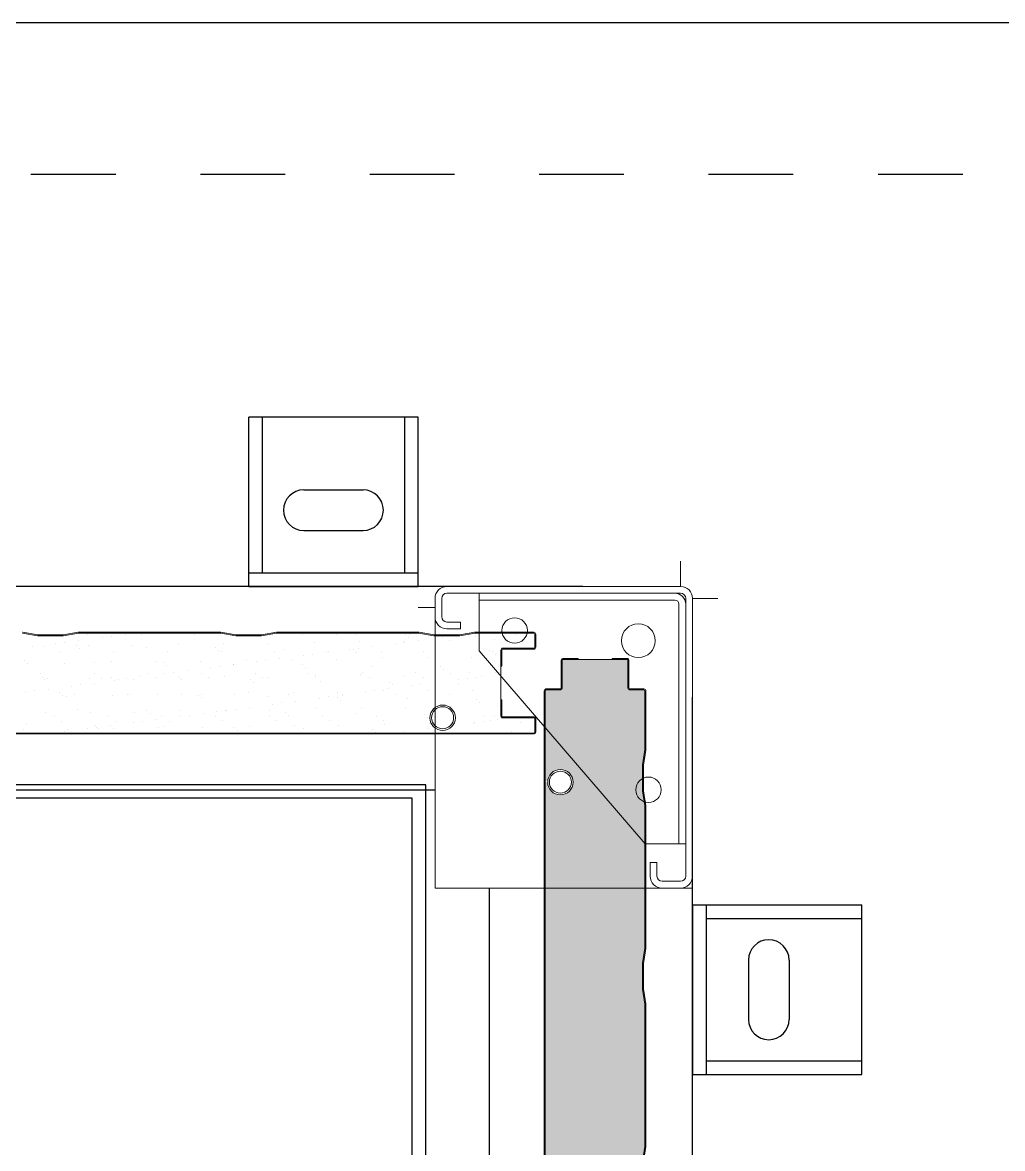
# Model space of a CAD drawing. Header units: millimetres. Extents: x 9130 to 9550, y -18883 to -17651.
# Drawn here: x 9359.03 to 9364.81, y -18030.4 to -18023.75 of the extents above; entities that cross this region are included whole.
import ezdxf

# ---------------------------------------------------------------- set-up
doc = ezdxf.new("R2010")
doc.units = ezdxf.units.MM
doc.linetypes.add('ACAD_ISO07W100', pattern=[3, 0, -3])
doc.linetypes.add('EPL_DASH', pattern=[1, 0.5, -0.5])
for name, color, linetype, lineweight in [('CRTANJE', 4, 'Continuous', 30), ('SRAFURE', 3, 'Continuous', 18), ('Visible Edges(ISO)', 7, 'Continuous', 20)]:
    doc.layers.add(name, color=color, linetype=linetype, lineweight=lineweight)

# ---------------------------------------------------------------- blocks, each defined once
blk = doc.blocks.new('ENERGOINVEST KROV')
at = {"layer": 'Visible Edges(ISO)'}
for p, q in [((262984.76, 136547.96), (262984.76, 136562.96)), ((262991.76, 136540.96), (263006.76, 136540.96))]:
    blk.add_line(p, q, dxfattribs=at)
at = {"layer": 'Visible Edges(ISO)', "color": 7, "linetype": 'ACAD_ISO07W100'}
for p, q in [((262984.76, 136547.96), (260563.76, 136547.96)), ((262991.76, 136540.96), (262991.76, 134054.96))]:
    blk.add_line(p, q, dxfattribs=at)
at = {"layer": 'Visible Edges(ISO)', "color": 7}
for p, q in [((262984.76, 136547.96), (262846.76, 136547.96)), ((262839.76, 136540.96), (262839.76, 136529.96)), ((262843.76, 136529.96), (262843.76, 136540.96)), ((262846.76, 136543.96), (262984.76, 136543.96)), ((262865.76, 136539.96), (262865.76, 136543.96)), ((262987.76, 136540.96), (262987.76, 136376.96)), ((262991.76, 136376.96), (262991.76, 136540.96)), ((262981.26, 136539.96), (262865.76, 136539.96)), ((262865.76, 136509.96), (262865.76, 136539.96)), ((262983.76, 136395.96), (262983.76, 136537.46)), ((262854.76, 136526.96), (262846.76, 136526.96)), ((262854.76, 136522.96), (262854.76, 136526.96)), ((262846.76, 136522.96), (262854.76, 136522.96)), ((262963.76, 136395.96), (262865.76, 136509.96)), ((262983.76, 136395.96), (262963.76, 136395.96)), ((262987.76, 136395.96), (262983.76, 136395.96)), ((262970.76, 136384.96), (262966.76, 136384.96)), ((262966.76, 136384.96), (262966.76, 136376.96)), ((262970.76, 136376.96), (262970.76, 136384.96)), ((262984.76, 136373.96), (262973.76, 136373.96)), ((262973.76, 136369.96), (262984.76, 136369.96))]:
    blk.add_line(p, q, dxfattribs=at)
for centre, radius in [((262886.76, 136521.96), 7.5), ((262959.76, 136515.96), 10), ((262965.76, 136427.96), 7.5)]:
    blk.add_circle(centre, radius, dxfattribs=at)
for centre, radius, start, end in [((262846.76, 136540.96), 7, 90, 180), ((262984.76, 136540.96), 7, 0, 90), ((262846.76, 136540.96), 3, 90, 180), ((262981.26, 136537.46), 6.5, 0, 90), ((262984.76, 136540.96), 3, 0, 90), ((262981.26, 136537.46), 2.5, 0, 90), ((262846.76, 136529.96), 7, 180, 270), ((262846.76, 136529.96), 3, 180, 270), ((262973.76, 136376.96), 7, 180, 270), ((262973.76, 136376.96), 3, 180, 270), ((262984.76, 136376.96), 3, 270, 0), ((262984.76, 136376.96), 7, 270, 0)]:
    blk.add_arc(centre, radius, start, end, dxfattribs=at)
blk = doc.blocks.new('M_CTX PU60 PANEL')
at = {"layer": 'SRAFURE'}
h = blk.add_hatch(dxfattribs=at)
h.set_pattern_fill('ANSI31', color=256, scale=423.333333, angle=90, style=0)
h.set_pattern_definition([(135, (-3155.2, -2578.757), (-37.4177, -37.4177), [])])
edge = h.paths.add_edge_path()
edge.add_line((-1176, -10), (-1176, -18.8))
edge.add_line((-1176, -18.8), (-1175.4, -18.8))
edge.add_line((-1175.4, -18.8), (-1175.4, -10))
edge.add_ellipse((-1174.8, -10), major_axis=(-0.6, 0), ratio=1, start_angle=270, end_angle=360, ccw=False)
edge.add_line((-1174.8, -9.4), (-1158.6, -9.4))
edge.add_ellipse((-1158.6, -8.2), major_axis=(0, -1.2), ratio=1, start_angle=0, end_angle=90)
edge.add_line((-1157.4, -8.2), (-1157.4, 0))
edge.add_ellipse((-1156.8, 0), major_axis=(-0.6, 0), ratio=1, start_angle=270, end_angle=360, ccw=False)
edge.add_line((-1156.8, 0.6), (-1122.1, 0.6))
edge.add_line((-1122.1, 0.6), (-1122.1, 0.6))
edge.add_ellipse((-1122.1, 0), major_axis=(0, 0.6), ratio=1, start_angle=350.53768, end_angle=360, ccw=False)
edge.add_line((-1122, 0.59), (-1113.15, -0.89))
edge.add_ellipse((-1112.95, 0.3), major_axis=(-0.2, -1.18), ratio=1, start_angle=0, end_angle=9.46232)
edge.add_line((-1112.95, -0.9), (-1098.05, -0.9))
edge.add_ellipse((-1098.05, 0.3), major_axis=(0, -1.2), ratio=1, start_angle=0, end_angle=9.47173)
edge.add_line((-1097.85, -0.89), (-1089, 0.59))
edge.add_ellipse((-1088.9, 0), major_axis=(-0.099, 0.592), ratio=1, start_angle=350.52827, end_angle=360, ccw=False)
edge.add_line((-1088.9, 0.6), (-1088.9, 0.6))
edge.add_line((-1088.9, 0.6), (-1005.1, 0.6))
edge.add_line((-1005.1, 0.6), (-1005.1, 0.6))
edge.add_ellipse((-1005.1, 0), major_axis=(0, 0.6), ratio=1, start_angle=350.53768, end_angle=360, ccw=False)
edge.add_line((-1005, 0.59), (-996.15, -0.88))
edge.add_ellipse((-995.95, 0.3), major_axis=(-0.2, -1.18), ratio=1, start_angle=0, end_angle=9.46232)
edge.add_line((-995.95, -0.9), (-981.05, -0.9))
edge.add_ellipse((-981.05, 0.3), major_axis=(0, -1.2), ratio=1, start_angle=0, end_angle=9.46232)
edge.add_line((-980.85, -0.88), (-972, 0.59))
edge.add_ellipse((-971.9, 0), major_axis=(-0.099, 0.592), ratio=1, start_angle=350.53768, end_angle=360, ccw=False)
edge.add_line((-971.9, 0.6), (-971.9, 0.6))
edge.add_line((-971.9, 0.6), (-888.1, 0.6))
edge.add_line((-888.1, 0.6), (-888.1, 0.6))
edge.add_ellipse((-888.1, 0), major_axis=(0, 0.6), ratio=1, start_angle=350.53768, end_angle=360, ccw=False)
edge.add_line((-888, 0.59), (-879.15, -0.88))
edge.add_ellipse((-878.95, 0.3), major_axis=(-0.2, -1.18), ratio=1, start_angle=0, end_angle=9.46232)
edge.add_line((-878.95, -0.9), (-864.05, -0.9))
edge.add_ellipse((-864.05, 0.3), major_axis=(0, -1.2), ratio=1, start_angle=0, end_angle=9.46232)
edge.add_line((-863.85, -0.88), (-855, 0.59))
edge.add_ellipse((-854.9, 0), major_axis=(-0.099, 0.592), ratio=1, start_angle=350.53768, end_angle=360, ccw=False)
edge.add_line((-854.9, 0.6), (-854.9, 0.6))
edge.add_line((-854.9, 0.6), (-771.1, 0.6))
edge.add_line((-771.1, 0.6), (-771.1, 0.6))
edge.add_ellipse((-771.1, 0), major_axis=(0, 0.6), ratio=1, start_angle=350.53768, end_angle=360, ccw=False)
edge.add_line((-771, 0.59), (-762.15, -0.88))
edge.add_ellipse((-761.95, 0.3), major_axis=(-0.2, -1.18), ratio=1, start_angle=0, end_angle=9.46232)
edge.add_line((-761.95, -0.9), (-747.05, -0.9))
edge.add_ellipse((-747.05, 0.3), major_axis=(0, -1.2), ratio=1, start_angle=0, end_angle=9.46232)
edge.add_line((-746.85, -0.88), (-738, 0.59))
edge.add_ellipse((-737.9, 0), major_axis=(-0.099, 0.592), ratio=1, start_angle=350.53768, end_angle=360, ccw=False)
edge.add_line((-737.9, 0.6), (-737.9, 0.6))
edge.add_line((-737.9, 0.6), (-654.1, 0.6))
edge.add_line((-654.1, 0.6), (-654.1, 0.6))
edge.add_ellipse((-654.1, 0), major_axis=(0, 0.6), ratio=1, start_angle=350.53768, end_angle=360, ccw=False)
edge.add_line((-654, 0.59), (-645.15, -0.88))
edge.add_ellipse((-644.95, 0.3), major_axis=(-0.2, -1.18), ratio=1, start_angle=0, end_angle=9.46232)
edge.add_line((-644.95, -0.9), (-630.05, -0.9))
edge.add_ellipse((-630.05, 0.3), major_axis=(0, -1.2), ratio=1, start_angle=0, end_angle=9.46232)
edge.add_line((-629.85, -0.88), (-621, 0.59))
edge.add_ellipse((-620.9, 0), major_axis=(-0.099, 0.592), ratio=1, start_angle=350.53768, end_angle=360, ccw=False)
edge.add_line((-620.9, 0.6), (-620.9, 0.6))
edge.add_line((-620.9, 0.6), (-537.1, 0.6))
edge.add_line((-537.1, 0.6), (-537.1, 0.6))
edge.add_ellipse((-537.1, 0), major_axis=(0, 0.6), ratio=1, start_angle=350.53768, end_angle=360, ccw=False)
edge.add_line((-537, 0.59), (-528.15, -0.88))
edge.add_ellipse((-527.95, 0.3), major_axis=(-0.2, -1.18), ratio=1, start_angle=0, end_angle=9.46232)
edge.add_line((-527.95, -0.9), (-513.05, -0.9))
edge.add_ellipse((-513.05, 0.3), major_axis=(0, -1.2), ratio=1, start_angle=0, end_angle=9.46232)
edge.add_line((-512.85, -0.88), (-504, 0.59))
edge.add_ellipse((-503.9, 0), major_axis=(-0.099, 0.592), ratio=1, start_angle=350.53768, end_angle=360, ccw=False)
edge.add_line((-503.9, 0.6), (-503.9, 0.6))
edge.add_line((-503.9, 0.6), (-420.1, 0.6))
edge.add_line((-420.1, 0.6), (-420.1, 0.6))
edge.add_ellipse((-420.1, 0), major_axis=(0, 0.6), ratio=1, start_angle=350.53768, end_angle=360, ccw=False)
edge.add_line((-420, 0.59), (-411.15, -0.88))
edge.add_ellipse((-410.95, 0.3), major_axis=(-0.2, -1.18), ratio=1, start_angle=0, end_angle=9.46232)
edge.add_line((-410.95, -0.9), (-396.05, -0.9))
edge.add_ellipse((-396.05, 0.3), major_axis=(0, -1.2), ratio=1, start_angle=0, end_angle=9.46232)
edge.add_line((-395.85, -0.88), (-387, 0.59))
edge.add_ellipse((-386.9, 0), major_axis=(-0.099, 0.592), ratio=1, start_angle=350.53768, end_angle=360, ccw=False)
edge.add_line((-386.9, 0.6), (-386.9, 0.6))
edge.add_line((-386.9, 0.6), (-303.1, 0.6))
edge.add_line((-303.1, 0.6), (-303.1, 0.6))
edge.add_ellipse((-303.1, 0), major_axis=(0, 0.6), ratio=1, start_angle=350.53768, end_angle=360, ccw=False)
edge.add_line((-303, 0.59), (-294.15, -0.88))
edge.add_ellipse((-293.95, 0.3), major_axis=(-0.2, -1.18), ratio=1, start_angle=0, end_angle=9.46232)
edge.add_line((-293.95, -0.9), (-279.05, -0.9))
edge.add_ellipse((-279.05, 0.3), major_axis=(0, -1.2), ratio=1, start_angle=0, end_angle=9.46232)
edge.add_line((-278.85, -0.88), (-270, 0.59))
edge.add_ellipse((-269.9, 0), major_axis=(-0.099, 0.592), ratio=1, start_angle=350.53768, end_angle=360, ccw=False)
edge.add_line((-269.9, 0.6), (-269.9, 0.6))
edge.add_line((-269.9, 0.6), (-186.1, 0.6))
edge.add_line((-186.1, 0.6), (-186.1, 0.6))
edge.add_ellipse((-186.1, 0), major_axis=(0, 0.6), ratio=1, start_angle=350.53768, end_angle=360, ccw=False)
edge.add_line((-186, 0.59), (-177.15, -0.88))
edge.add_ellipse((-176.95, 0.3), major_axis=(-0.2, -1.18), ratio=1, start_angle=0, end_angle=9.46232)
edge.add_line((-176.95, -0.9), (-162.05, -0.9))
edge.add_ellipse((-162.05, 0.3), major_axis=(0, -1.2), ratio=1, start_angle=0, end_angle=9.46232)
edge.add_line((-161.85, -0.88), (-153, 0.59))
edge.add_ellipse((-152.9, 0), major_axis=(-0.099, 0.592), ratio=1, start_angle=350.53768, end_angle=360, ccw=False)
edge.add_line((-152.9, 0.6), (-152.9, 0.6))
edge.add_line((-152.9, 0.6), (-69.1, 0.6))
edge.add_line((-69.1, 0.6), (-69.1, 0.6))
edge.add_ellipse((-69.1, 0), major_axis=(0, 0.6), ratio=1, start_angle=350.53768, end_angle=360, ccw=False)
edge.add_line((-69, 0.59), (-60.15, -0.88))
edge.add_ellipse((-59.95, 0.3), major_axis=(-0.2, -1.18), ratio=1, start_angle=0, end_angle=9.46232)
edge.add_line((-59.95, -0.9), (-45.05, -0.9))
edge.add_ellipse((-45.05, 0.3), major_axis=(0, -1.2), ratio=1, start_angle=0, end_angle=9.46232)
edge.add_line((-44.85, -0.88), (-36, 0.59))
edge.add_ellipse((-35.9, 0), major_axis=(-0.099, 0.592), ratio=1, start_angle=350.53768, end_angle=360, ccw=False)
edge.add_line((-35.9, 0.6), (-35.9, 0.6))
edge.add_line((-35.9, 0.6), (-1.2, 0.6))
edge.add_ellipse((-1.2, 0), major_axis=(0, 0.6), ratio=1, start_angle=270, end_angle=360, ccw=False)
edge.add_line((-0.6, 0), (-0.6, -7.6))
edge.add_ellipse((-1.2, -7.6), major_axis=(0.6, 0), ratio=1, start_angle=270, end_angle=360, ccw=False)
edge.add_line((-1.2, -8.2), (-19.4, -8.2))
edge.add_ellipse((-19.4, -9.4), major_axis=(0, 1.2), ratio=1, start_angle=0, end_angle=90)
edge.add_line((-20.6, -9.4), (-20.6, -18.8))
edge.add_line((-20.6, -18.8), (-20, -18.8))
edge.add_line((-20, -18.8), (-20, -9.4))
edge.add_ellipse((-19.4, -9.4), major_axis=(-0.6, 0), ratio=1, start_angle=270, end_angle=360, ccw=False)
edge.add_line((-19.4, -8.8), (-1.2, -8.8))
edge.add_ellipse((-1.2, -7.6), major_axis=(0, -1.2), ratio=1, start_angle=0, end_angle=90)
edge.add_line((0, -7.6), (0, 0))
edge.add_ellipse((-1.2, 0), major_axis=(1.2, 0), ratio=1, start_angle=0, end_angle=90)
edge.add_line((-1.2, 1.2), (-35.9, 1.2))
edge.add_ellipse((-35.9, 0), major_axis=(0, 1.2), ratio=1, start_angle=0, end_angle=9.46232)
edge.add_line((-36.1, 1.18), (-44.95, -0.29))
edge.add_ellipse((-45.05, 0.3), major_axis=(0.099, -0.592), ratio=1, start_angle=350.53768, end_angle=360, ccw=False)
edge.add_line((-45.05, -0.3), (-59.95, -0.3))
edge.add_ellipse((-59.95, 0.3), major_axis=(0, -0.6), ratio=1, start_angle=350.53768, end_angle=360, ccw=False)
edge.add_line((-60.05, -0.29), (-68.9, 1.18))
edge.add_ellipse((-69.1, 0), major_axis=(0.2, 1.18), ratio=1, start_angle=0, end_angle=9.46232)
edge.add_line((-69.1, 1.2), (-152.9, 1.2))
edge.add_ellipse((-152.9, 0), major_axis=(0, 1.2), ratio=1, start_angle=0, end_angle=9.46232)
edge.add_line((-153.1, 1.18), (-161.95, -0.29))
edge.add_ellipse((-162.05, 0.3), major_axis=(0.099, -0.592), ratio=1, start_angle=350.53768, end_angle=360, ccw=False)
edge.add_line((-162.05, -0.3), (-176.95, -0.3))
edge.add_ellipse((-176.95, 0.3), major_axis=(0, -0.6), ratio=1, start_angle=350.53768, end_angle=360, ccw=False)
edge.add_line((-177.05, -0.29), (-185.9, 1.18))
edge.add_ellipse((-186.1, 0), major_axis=(0.2, 1.18), ratio=1, start_angle=0, end_angle=9.46232)
edge.add_line((-186.1, 1.2), (-269.9, 1.2))
edge.add_ellipse((-269.9, 0), major_axis=(0, 1.2), ratio=1, start_angle=0, end_angle=9.46232)
edge.add_line((-270.1, 1.18), (-278.95, -0.29))
edge.add_ellipse((-279.05, 0.3), major_axis=(0.099, -0.592), ratio=1, start_angle=350.53768, end_angle=360, ccw=False)
edge.add_line((-279.05, -0.3), (-293.95, -0.3))
edge.add_ellipse((-293.95, 0.3), major_axis=(0, -0.6), ratio=1, start_angle=350.53768, end_angle=360, ccw=False)
edge.add_line((-294.05, -0.29), (-302.9, 1.18))
edge.add_ellipse((-303.1, 0), major_axis=(0.2, 1.18), ratio=1, start_angle=0, end_angle=9.46232)
edge.add_line((-303.1, 1.2), (-386.9, 1.2))
edge.add_ellipse((-386.9, 0), major_axis=(0, 1.2), ratio=1, start_angle=0, end_angle=9.46232)
edge.add_line((-387.1, 1.18), (-395.95, -0.29))
edge.add_ellipse((-396.05, 0.3), major_axis=(0.099, -0.592), ratio=1, start_angle=350.53768, end_angle=360, ccw=False)
edge.add_line((-396.05, -0.3), (-410.95, -0.3))
edge.add_ellipse((-410.95, 0.3), major_axis=(0, -0.6), ratio=1, start_angle=350.53768, end_angle=360, ccw=False)
edge.add_line((-411.05, -0.29), (-419.9, 1.18))
edge.add_ellipse((-420.1, 0), major_axis=(0.2, 1.18), ratio=1, start_angle=0, end_angle=9.46232)
edge.add_line((-420.1, 1.2), (-503.9, 1.2))
edge.add_ellipse((-503.9, 0), major_axis=(0, 1.2), ratio=1, start_angle=0, end_angle=9.46232)
edge.add_line((-504.1, 1.18), (-512.95, -0.29))
edge.add_ellipse((-513.05, 0.3), major_axis=(0.099, -0.592), ratio=1, start_angle=350.53768, end_angle=360, ccw=False)
edge.add_line((-513.05, -0.3), (-527.95, -0.3))
edge.add_ellipse((-527.95, 0.3), major_axis=(0, -0.6), ratio=1, start_angle=350.53768, end_angle=360, ccw=False)
edge.add_line((-528.05, -0.29), (-536.9, 1.18))
edge.add_ellipse((-537.1, 0), major_axis=(0.2, 1.18), ratio=1, start_angle=0, end_angle=9.46232)
edge.add_line((-537.1, 1.2), (-620.9, 1.2))
edge.add_ellipse((-620.9, 0), major_axis=(0, 1.2), ratio=1, start_angle=0, end_angle=9.46232)
edge.add_line((-621.1, 1.18), (-629.95, -0.29))
edge.add_ellipse((-630.05, 0.3), major_axis=(0.099, -0.592), ratio=1, start_angle=350.53768, end_angle=360, ccw=False)
edge.add_line((-630.05, -0.3), (-644.95, -0.3))
edge.add_ellipse((-644.95, 0.3), major_axis=(0, -0.6), ratio=1, start_angle=350.53768, end_angle=360, ccw=False)
edge.add_line((-645.05, -0.29), (-653.9, 1.18))
edge.add_ellipse((-654.1, 0), major_axis=(0.2, 1.18), ratio=1, start_angle=0, end_angle=9.46232)
edge.add_line((-654.1, 1.2), (-737.9, 1.2))
edge.add_ellipse((-737.9, 0), major_axis=(0, 1.2), ratio=1, start_angle=0, end_angle=9.46232)
edge.add_line((-738.1, 1.18), (-746.95, -0.29))
edge.add_ellipse((-747.05, 0.3), major_axis=(0.099, -0.592), ratio=1, start_angle=350.53768, end_angle=360, ccw=False)
edge.add_line((-747.05, -0.3), (-761.95, -0.3))
edge.add_ellipse((-761.95, 0.3), major_axis=(0, -0.6), ratio=1, start_angle=350.53768, end_angle=360, ccw=False)
edge.add_line((-762.05, -0.29), (-770.9, 1.18))
edge.add_ellipse((-771.1, 0), major_axis=(0.2, 1.18), ratio=1, start_angle=0, end_angle=9.46232)
edge.add_line((-771.1, 1.2), (-854.9, 1.2))
edge.add_ellipse((-854.9, 0), major_axis=(0, 1.2), ratio=1, start_angle=0, end_angle=9.46232)
edge.add_line((-855.1, 1.18), (-863.95, -0.29))
edge.add_ellipse((-864.05, 0.3), major_axis=(0.099, -0.592), ratio=1, start_angle=350.53768, end_angle=360, ccw=False)
edge.add_line((-864.05, -0.3), (-878.95, -0.3))
edge.add_ellipse((-878.95, 0.3), major_axis=(0, -0.6), ratio=1, start_angle=350.53768, end_angle=360, ccw=False)
edge.add_line((-879.05, -0.29), (-887.9, 1.18))
edge.add_ellipse((-888.1, 0), major_axis=(0.2, 1.18), ratio=1, start_angle=0, end_angle=9.46232)
edge.add_line((-888.1, 1.2), (-971.9, 1.2))
edge.add_ellipse((-971.9, 0), major_axis=(0, 1.2), ratio=1, start_angle=0, end_angle=9.46232)
edge.add_line((-972.1, 1.18), (-980.95, -0.29))
edge.add_ellipse((-981.05, 0.3), major_axis=(0.099, -0.592), ratio=1, start_angle=350.53768, end_angle=360, ccw=False)
edge.add_line((-981.05, -0.3), (-995.95, -0.3))
edge.add_ellipse((-995.95, 0.3), major_axis=(0, -0.6), ratio=1, start_angle=350.53768, end_angle=360, ccw=False)
edge.add_line((-996.05, -0.29), (-1004.9, 1.18))
edge.add_ellipse((-1005.1, 0), major_axis=(0.2, 1.18), ratio=1, start_angle=0, end_angle=9.46232)
edge.add_line((-1005.1, 1.2), (-1088.9, 1.2))
edge.add_ellipse((-1088.9, 0), major_axis=(0, 1.2), ratio=1, start_angle=0, end_angle=9.47173)
edge.add_line((-1089.1, 1.18), (-1097.95, -0.29))
edge.add_ellipse((-1098.05, 0.3), major_axis=(0.099, -0.592), ratio=1, start_angle=350.52827, end_angle=360, ccw=False)
edge.add_line((-1098.05, -0.3), (-1112.95, -0.3))
edge.add_ellipse((-1112.95, 0.3), major_axis=(0, -0.6), ratio=1, start_angle=350.53768, end_angle=360, ccw=False)
edge.add_line((-1113.05, -0.29), (-1121.9, 1.18))
edge.add_ellipse((-1122.1, 0), major_axis=(0.2, 1.18), ratio=1, start_angle=0, end_angle=9.46232)
edge.add_line((-1122.1, 1.2), (-1156.8, 1.2))
edge.add_ellipse((-1156.8, 0), major_axis=(0, 1.2), ratio=1, start_angle=0, end_angle=90)
edge.add_line((-1158, 0), (-1158, -8.2))
edge.add_ellipse((-1158.6, -8.2), major_axis=(0.6, 0), ratio=1, start_angle=270, end_angle=360, ccw=False)
edge.add_line((-1158.6, -8.8), (-1174.8, -8.8))
edge.add_ellipse((-1174.8, -10), major_axis=(0, 1.2), ratio=1, start_angle=0, end_angle=90)
at = {"layer": 'SRAFURE', "lineweight": 13}
h = blk.add_hatch(dxfattribs=at)
h.set_pattern_fill('AR-SAND', color=256, scale=0.4, style=0)
h.set_pattern_definition([(37.5, (-95129.983, -66077.144), (-0.6400125, 19.5765295), [0, -15.4432, 0, -17.272, 0, -16.51]), (7.5, (-95129.983, -66077.144), (17.9809313, 28.673004), [0, -8.3312, 0, -13.9192, 0, -5.334]), (327.5, (-95142.48, -66077.144), (31.6396948, 0.0574874), [0, -5.08, 0, -18.288, 0, -23.876]), (317.5, (-95142.48, -66077.144), (30.542258, 8.917173), [0, -2.54, 0, -11.9888, 0, -13.716])])
h.paths.add_polyline_path([(-20.6, -9.4, -0.414214), (-19.4, -8.2), (-0.6, -8.2), (-0.6, 0, 0.668179), (-1.62, 0.42, -0.198912), (-1.2, 0.6), (-35.9, 0.6, 0.044994), (-36.01, 0.59, -0.003676), (-36, 0.59), (-44.95, -0.9), (-60.05, -0.9), (-69, 0.59, 0.041311), (-69.1, 0.6), (-152.9, 0.6, 0.043696), (-153, 0.59, -0.002381), (-153, 0.59), (-161.95, -0.9), (-177.05, -0.9), (-186, 0.59, 0.041311), (-186.1, 0.6), (-269.9, 0.6, 0.043696), (-270, 0.59, -0.002381), (-270, 0.59), (-278.95, -0.9), (-294.05, -0.9), (-303, 0.59, 0.041311), (-303.1, 0.6), (-386.9, 0.6, 0.044994), (-387.01, 0.59, -0.003676), (-387, 0.59), (-395.95, -0.9), (-411.05, -0.9), (-420, 0.59, 0.041311), (-420.1, 0.6), (-420.1, 0.6), (-503.9, 0.6, 0.049389), (-504.02, 0.59, -0.008062), (-504, 0.59), (-512.95, -0.9), (-527.95, -0.9), (-528.05, -0.9), (-537, 0.59, 0.041311), (-537.1, 0.6), (-620.9, 0.6, 0.049389), (-621.02, 0.59, -0.008062), (-621, 0.59), (-629.95, -0.9), (-644.95, -0.9), (-645.05, -0.9), (-654, 0.59, 0.041311), (-654.1, 0.6), (-737.9, 0.6, 419429.333303), (-737.9, 0.6), (-737.9, 0.6, 0.041312), (-738, 0.59), (-746.95, -0.9), (-761.95, -0.9), (-762.05, -0.9), (-771, 0.59, 0.041311), (-771.1, 0.6), (-771.1, 0.6), (-854.9, 0.6, 419429.333303), (-854.9, 0.6), (-854.9, 0.6, 0.041312), (-855, 0.59), (-863.95, -0.9), (-878.95, -0.9), (-879.05, -0.9), (-888, 0.59, 0.041311), (-888.1, 0.6), (-971.9, 0.6, 419429.333303), (-971.9, 0.6), (-971.9, 0.6, 0.041312), (-972, 0.59), (-980.95, -0.9), (-995.95, -0.9), (-996.05, -0.9), (-1005, 0.59, 0.041311), (-1005.1, 0.6), (-1088.9, 0.6, 0.041352), (-1089, 0.59), (-1097.95, -0.9), (-1112.95, -0.9), (-1113.05, -0.9), (-1122, 0.59, 0.041311), (-1122.1, 0.6), (-1122.1, 0.6), (-1156.8, 0.6, 0.413511), (-1157.4, 0), (-1157.4, -8.2, -0.414213), (-1158.6, -9.4), (-1174.8, -9.4, 0.414008), (-1175.4, -10), (-1175.4, -18.8), (-1175.4, -47.8, 0.414262), (-1174.9, -48.3), (-1158.5, -48.3, -0.414214), (-1157.5, -49.3), (-1157.5, -57.8, 1), (-1156.5, -57.8, -0.414214), (-1157, -58.3), (-1103.89, -58.3), (-1103.56, -56.78, -0.392551), (-1110.5, -49.3, -1), (-1095.5, -49.3, -0.414214), (-1103, -56.8), (-1103.01, -58.3), (-55.89, -58.3), (-55.56, -56.78, -0.392551), (-62.5, -49.3, -1), (-47.5, -49.3, -0.414214), (-55, -56.8), (-55.01, -58.3), (-1, -58.3, 0.412845), (-0.5, -57.8), (-0.5, -49.8, 0.414214), (-1, -49.3), (-19.3, -49.3, -0.045594), (-19.5, -49.3, -0.44237), (-20.6, -48.2)])
at = {"layer": 'SRAFURE'}
h = blk.add_hatch(dxfattribs=at)
h.set_pattern_fill('ANSI31', color=256, scale=423.333333, style=0)
h.set_pattern_definition([(45, (-3155.2, -2578.757), (-37.4177, 37.4177), [])])
edge = h.paths.add_edge_path()
edge.add_line((-20, -48.3), (-20, -38.8))
edge.add_line((-20, -38.8), (-20.5, -38.8))
edge.add_line((-20.5, -38.8), (-20.5, -48.3))
edge.add_ellipse((-19.5, -48.3), major_axis=(-1, 0), ratio=1, start_angle=0, end_angle=90)
edge.add_line((-19.5, -49.3), (-1, -49.3))
edge.add_ellipse((-1, -49.8), major_axis=(0, 0.5), ratio=1, start_angle=270, end_angle=360, ccw=False)
edge.add_line((-0.5, -49.8), (-0.5, -57.8))
edge.add_ellipse((-1, -57.8), major_axis=(0.5, 0), ratio=1, start_angle=270, end_angle=360, ccw=False)
edge.add_line((-1, -58.3), (-1157, -58.3))
edge.add_ellipse((-1157, -57.8), major_axis=(0, -0.5), ratio=1, start_angle=270, end_angle=360, ccw=False)
edge.add_line((-1157.5, -57.8), (-1157.5, -49.3))
edge.add_ellipse((-1158.5, -49.3), major_axis=(1, 0), ratio=1, start_angle=0, end_angle=90)
edge.add_line((-1158.5, -48.3), (-1174.9, -48.3))
edge.add_line((-1174.9, -48.3), (-1175, -48.3))
edge.add_ellipse((-1175, -47.8), major_axis=(0, -0.5), ratio=1, start_angle=270, end_angle=360, ccw=False)
edge.add_line((-1175.5, -47.8), (-1175.5, -38.8))
edge.add_line((-1175.5, -38.8), (-1176, -38.8))
edge.add_line((-1176, -38.8), (-1176, -47.8))
edge.add_ellipse((-1175, -47.8), major_axis=(-1, 0), ratio=1, start_angle=0, end_angle=90)
edge.add_line((-1175, -48.8), (-1158.5, -48.8))
edge.add_ellipse((-1158.5, -49.3), major_axis=(0, 0.5), ratio=1, start_angle=270, end_angle=360, ccw=False)
edge.add_line((-1158, -49.3), (-1158, -57.8))
edge.add_ellipse((-1157, -57.8), major_axis=(-1, 0), ratio=1, start_angle=0, end_angle=90)
edge.add_line((-1157, -58.8), (-1, -58.8))
edge.add_ellipse((-1, -57.8), major_axis=(0, -1), ratio=1, start_angle=0, end_angle=90)
edge.add_line((0, -57.8), (0, -49.8))
edge.add_ellipse((-1, -49.8), major_axis=(1, 0), ratio=1, start_angle=0, end_angle=90)
edge.add_line((-1, -48.8), (-19.5, -48.8))
edge.add_ellipse((-19.5, -48.3), major_axis=(0, -0.5), ratio=1, start_angle=270, end_angle=360, ccw=False)
at = {"layer": 'CRTANJE', "lineweight": 9}
for p, q in [((-1122.1, 1.2), (-1156.8, 1.2)), ((-1156.8, 0.6), (-1122.1, 0.6)), ((-1122.1, 0.6), (-1156.8, 0.6)), ((-1122, 0.59), (-1113.15, -0.89)), ((-1113.15, -0.89), (-1122, 0.59)), ((-1113.05, -0.29), (-1121.9, 1.18)), ((-1089.1, 1.18), (-1097.95, -0.29)), ((-1097.85, -0.89), (-1089, 0.59)), ((-1089, 0.59), (-1097.85, -0.89)), ((-1005.1, 1.2), (-1088.9, 1.2)), ((-1088.9, 0.6), (-1005.1, 0.6)), ((-1005.1, 0.6), (-1088.9, 0.6)), ((-1005, 0.59), (-996.15, -0.88)), ((-996.15, -0.88), (-1005, 0.59)), ((-996.05, -0.29), (-1004.9, 1.18)), ((-972.1, 1.18), (-980.95, -0.29)), ((-980.85, -0.88), (-972, 0.59)), ((-972, 0.59), (-980.85, -0.88)), ((-888.1, 1.2), (-971.9, 1.2)), ((-971.9, 0.6), (-888.1, 0.6)), ((-888.1, 0.6), (-971.9, 0.6)), ((-888, 0.59), (-879.15, -0.88)), ((-879.15, -0.88), (-888, 0.59)), ((-879.05, -0.29), (-887.9, 1.18)), ((-1158, 0), (-1158, -8.2)), ((-1157.4, -8.2), (-1157.4, 0)), ((-1157.4, 0), (-1157.4, -8.2)), ((-1098.05, -0.3), (-1112.95, -0.3)), ((-1112.95, -0.9), (-1098.05, -0.9)), ((-1098.05, -0.9), (-1112.95, -0.9)), ((-981.05, -0.3), (-995.95, -0.3)), ((-995.95, -0.9), (-981.05, -0.9)), ((-981.05, -0.9), (-995.95, -0.9)), ((-1176, -10), (-1176, -18.8)), ((-1175.4, -18.8), (-1175.4, -10)), ((-1175.4, -10), (-1175.4, -47.8)), ((-1158.6, -8.8), (-1174.8, -8.8)), ((-1174.8, -9.4), (-1158.6, -9.4)), ((-1158.6, -9.4), (-1174.8, -9.4)), ((-1176, -18.8), (-1175.4, -18.8)), ((-1175.5, -38.8), (-1176, -38.8)), ((-1176, -38.8), (-1176, -47.8)), ((-1175.5, -47.8), (-1175.5, -38.8)), ((-1158.5, -48.3), (-1175, -48.3)), ((-1175, -48.8), (-1158.5, -48.8)), ((-1174.9, -48.3), (-1158.5, -48.3)), ((-1158, -49.3), (-1158, -57.8)), ((-1157.5, -57.8), (-1157.5, -49.3)), ((-1157.5, -49.3), (-1157.5, -57.8)), ((-1, -58.3), (-1157, -58.3)), ((-1157, -58.3), (-1, -58.3)), ((-1157, -58.8), (-1, -58.8))]:
    blk.add_line(p, q, dxfattribs=at)
at = {"layer": 'CRTANJE', "color": 252, "lineweight": 13}
for radius in [7.5, 6.5]:
    blk.add_circle((-1103, -49.3), radius, dxfattribs=at)
at = {"layer": 'CRTANJE', "lineweight": 9}
for centre, radius, start, end in [((-1156.8, 0), 1.2, 90, 180), ((-1156.8, 0), 0.601, 90.06872, 179.93128), ((-1122.1, 0), 1.2, 80.53768, 90), ((-1122.1, 0), 0.6, 80.53768, 90), ((-1122.1, 0), 0.6, 80.53768, 90), ((-1088.9, 0), 1.2, 90, 99.47173), ((-1088.9, 0), 0.6, 90, 99.47173), ((-1088.9, 0), 0.6, 90, 99.47173), ((-1005.1, 0), 1.2, 80.53768, 90), ((-1005.1, 0), 0.6, 80.53768, 90), ((-1005.1, 0), 0.6, 80.53768, 90), ((-971.9, 0), 1.2, 90, 99.46232), ((-971.9, 0), 0.6, 90, 99.46232), ((-971.9, 0), 0.6, 90, 99.46232), ((-888.1, 0), 1.2, 80.53768, 90), ((-888.1, 0), 0.6, 80.53768, 90), ((-888.1, 0), 0.6, 80.53768, 90), ((-1112.95, 0.3), 1.2, 260.53768, 270), ((-1112.95, 0.3), 1.2, 260.53768, 270), ((-1112.95, 0.3), 0.6, 260.53768, 270), ((-1098.05, 0.3), 0.6, 270, 279.47173), ((-1098.05, 0.3), 1.2, 270, 279.47173), ((-1098.05, 0.3), 1.2, 270, 279.47173), ((-995.95, 0.3), 1.2, 260.53768, 270), ((-995.95, 0.3), 1.2, 260.53768, 270), ((-995.95, 0.3), 0.6, 260.53768, 270), ((-981.05, 0.3), 0.6, 270, 279.46232), ((-981.05, 0.3), 1.2, 270, 279.46232), ((-981.05, 0.3), 1.2, 270, 279.46232), ((-1174.8, -10), 1.2, 90, 180), ((-1174.8, -10), 0.6, 89.97989, 180.02011), ((-1174.8, -10), 0.6, 89.97989, 180.02011), ((-1158.6, -8.2), 1.2, 270.00004, 359.99996), ((-1158.6, -8.2), 0.6, 270, 0), ((-1158.6, -8.2), 1.2, 270.00004, 359.99996), ((-1175, -47.8), 1, 180, 270), ((-1175, -47.8), 0.5, 180, 270), ((-1174.9, -47.8), 0.5, 179.99058, 270.00942), ((-1158.5, -49.3), 1, 0, 90), ((-1158.5, -49.3), 1, 0, 90), ((-1158.5, -49.3), 0.5, 0, 90), ((-1157, -57.8), 1, 180, 270), ((-1157, -57.8), 0.5, 180, 270), ((-1157, -57.8), 0.5, 180, 270)]:
    blk.add_arc(centre, radius, start, end, dxfattribs=at)
blk = doc.blocks.new('PU PANEL 60 OSTATAK ZA ENERGOINVEST')
at = {"layer": 'CRTANJE', "lineweight": 9}
for p, q in [((254390.31, 125341.92), (254399.17, 125340.44)), ((254399.17, 125340.44), (254390.31, 125341.92)), ((254399.27, 125341.04), (254390.41, 125342.51)), ((254423.22, 125342.51), (254414.36, 125341.04)), ((254414.46, 125340.44), (254423.31, 125341.92)), ((254423.32, 125341.92), (254414.46, 125340.44)), ((254507.21, 125342.53), (254423.41, 125342.53)), ((254423.41, 125341.93), (254507.21, 125341.93)), ((254507.21, 125341.93), (254423.41, 125341.93)), ((254507.31, 125341.92), (254516.17, 125340.44)), ((254516.17, 125340.44), (254507.31, 125341.92)), ((254516.27, 125341.04), (254507.41, 125342.51)), ((254540.22, 125342.51), (254531.36, 125341.04)), ((254531.46, 125340.44), (254540.31, 125341.92)), ((254540.32, 125341.92), (254531.46, 125340.44)), ((254624.21, 125342.53), (254540.41, 125342.53)), ((254540.41, 125341.93), (254624.21, 125341.93)), ((254624.21, 125341.93), (254540.41, 125341.93)), ((254624.31, 125341.92), (254633.17, 125340.44)), ((254633.17, 125340.44), (254624.31, 125341.92)), ((254633.27, 125341.04), (254624.41, 125342.51)), ((254657.22, 125342.51), (254648.36, 125341.04)), ((254648.46, 125340.44), (254657.31, 125341.92)), ((254657.32, 125341.92), (254648.46, 125340.44)), ((254692.11, 125342.53), (254657.41, 125342.53)), ((254657.41, 125341.93), (254692.11, 125341.93)), ((254692.11, 125341.93), (254657.41, 125341.93)), ((254414.26, 125341.03), (254399.36, 125341.03)), ((254399.36, 125340.43), (254414.26, 125340.43)), ((254414.26, 125340.43), (254399.36, 125340.43)), ((254531.26, 125341.03), (254516.36, 125341.03)), ((254516.36, 125340.43), (254531.26, 125340.43)), ((254531.26, 125340.43), (254516.36, 125340.43)), ((254648.26, 125341.03), (254633.36, 125341.03)), ((254633.36, 125340.43), (254648.26, 125340.43)), ((254648.26, 125340.43), (254633.36, 125340.43)), ((254692.71, 125341.33), (254692.71, 125333.73)), ((254692.71, 125333.73), (254692.71, 125341.33)), ((254693.31, 125333.73), (254693.31, 125341.33)), ((254672.71, 125331.93), (254672.71, 125322.53)), ((254672.71, 125293.03), (254672.71, 125331.93)), ((254673.31, 125322.53), (254673.31, 125331.93)), ((254692.11, 125333.13), (254673.91, 125333.13)), ((254673.91, 125333.13), (254692.11, 125333.13)), ((254673.91, 125332.53), (254692.11, 125332.53)), ((254672.71, 125322.53), (254673.31, 125322.53)), ((254673.31, 125302.53), (254672.81, 125302.53)), ((254672.81, 125302.53), (254672.81, 125293.03)), ((254673.31, 125293.03), (254673.31, 125302.53)), ((254692.31, 125292.53), (254673.81, 125292.53)), ((254673.81, 125292.03), (254692.31, 125292.03)), ((254692.31, 125292.03), (254673.81, 125292.03)), ((254692.81, 125291.53), (254692.81, 125283.53)), ((254692.81, 125283.53), (254692.81, 125291.53)), ((254693.31, 125283.53), (254693.31, 125291.53)), ((254692.31, 125283.03), (253620.76, 125283.03)), ((253620.76, 125283.03), (254692.31, 125283.03)), ((253620.76, 125282.53), (254692.31, 125282.53))]:
    blk.add_line(p, q, dxfattribs=at)
at = {"layer": 'CRTANJE', "color": 252, "lineweight": 13}
for radius in [7.5, 6.5]:
    blk.add_circle((254638.31, 125292.03), radius, dxfattribs=at)
at = {"layer": 'CRTANJE', "lineweight": 9}
for centre, radius, start, end in [((254390.21, 125341.33), 1.2, 80.53768, 90), ((254390.21, 125341.33), 0.6, 80.53768, 90), ((254390.21, 125341.33), 0.6, 80.53768, 90), ((254423.41, 125341.33), 1.2, 90, 99.46232), ((254423.41, 125341.33), 0.6, 90, 99.46232), ((254423.41, 125341.33), 0.6, 90, 99.46232), ((254507.21, 125341.33), 1.2, 80.53768, 90), ((254507.21, 125341.33), 0.6, 80.53768, 90), ((254507.21, 125341.33), 0.6, 80.53768, 90), ((254540.41, 125341.33), 1.2, 90, 99.46232), ((254540.41, 125341.33), 0.6, 90, 99.46232), ((254540.41, 125341.33), 0.6, 90, 99.46232), ((254624.21, 125341.33), 1.2, 80.53768, 90), ((254624.21, 125341.33), 0.6, 80.53768, 90), ((254624.21, 125341.33), 0.6, 80.53768, 90), ((254657.41, 125341.33), 1.2, 90, 99.46232), ((254657.41, 125341.33), 0.6, 90, 99.46232), ((254657.41, 125341.33), 0.6, 90, 99.46232), ((254692.11, 125341.33), 1.2, 0, 90), ((254692.11, 125341.33), 0.6, 0, 90), ((254692.11, 125341.33), 0.6, 0, 90), ((254399.36, 125341.63), 1.2, 260.53768, 270), ((254399.36, 125341.63), 1.2, 260.53768, 270), ((254399.36, 125341.63), 0.6, 260.53768, 270), ((254414.26, 125341.63), 0.6, 270, 279.46232), ((254414.26, 125341.63), 1.2, 270, 279.46232), ((254414.26, 125341.63), 1.2, 270, 279.46232), ((254516.36, 125341.63), 1.2, 260.53768, 270), ((254516.36, 125341.63), 1.2, 260.53768, 270), ((254516.36, 125341.63), 0.6, 260.53768, 270), ((254531.26, 125341.63), 0.6, 270, 279.46232), ((254531.26, 125341.63), 1.2, 270, 279.46232), ((254531.26, 125341.63), 1.2, 270, 279.46232), ((254633.36, 125341.63), 1.2, 260.53768, 270), ((254633.36, 125341.63), 1.2, 260.53768, 270), ((254633.36, 125341.63), 0.6, 260.53768, 270), ((254648.26, 125341.63), 0.6, 270, 279.46232), ((254648.26, 125341.63), 1.2, 270, 279.46232), ((254648.26, 125341.63), 1.2, 270, 279.46232), ((254673.91, 125331.93), 1.2, 90, 180), ((254673.91, 125331.93), 1.2, 90, 180), ((254673.91, 125331.93), 0.6, 90, 180), ((254692.11, 125333.73), 0.6, 270, 0), ((254692.11, 125333.73), 1.2, 270, 0), ((254692.11, 125333.73), 0.6, 270, 0), ((254673.76, 125293.07), 1.05, 182.6374, 272.81522), ((254673.91, 125293.13), 1.11, 185.22104, 264.77896), ((254673.81, 125293.03), 0.5, 180, 270), ((254692.31, 125291.53), 1, 0, 90), ((254692.31, 125291.53), 0.5, 0, 90), ((254692.31, 125283.53), 1, 270, 0), ((254692.31, 125283.53), 0.501, 270.13396, 359.86604)]:
    blk.add_arc(centre, radius, start, end, dxfattribs=at)
at = {"layer": 'SRAFURE', "lineweight": 13}
for p, q in [((254454.47, 125341.9), (254454.47, 125341.9)), ((254409.97, 125335.83), (254409.97, 125335.83)), ((254415.26, 125336.53), (254415.26, 125336.53)), ((254423.52, 125337.62), (254423.52, 125337.62)), ((254428.78, 125340.92), (254428.78, 125340.92)), ((254437.32, 125339.43), (254437.32, 125339.43)), ((254442.61, 125340.13), (254442.61, 125340.13)), ((254450.87, 125341.22), (254450.87, 125341.22)), ((254460.42, 125340.97), (254460.42, 125340.97)), ((254482.48, 125335.42), (254482.48, 125335.42)), ((254492.06, 125341.03), (254492.06, 125341.03)), ((254509.08, 125335.76), (254509.08, 125335.76)), ((254535.07, 125335.64), (254535.07, 125335.64)), ((254536.38, 125340.65), (254536.38, 125340.65)), ((254555.34, 125341.15), (254555.34, 125341.15)), ((254562.51, 125336.62), (254562.51, 125336.62)), ((254575.76, 125341.47), (254575.76, 125341.47)), ((254586.98, 125341.2), (254586.98, 125341.2)), ((254589.11, 125336.96), (254589.11, 125336.96)), ((254610.77, 125335.96), (254610.77, 125335.96)), ((254615.1, 125336.84), (254615.1, 125336.84)), ((254616.06, 125336.66), (254616.06, 125336.66)), ((254616.41, 125341.12), (254616.41, 125341.12)), ((254618.29, 125339.4), (254618.29, 125339.4)), ((254618.62, 125341.26), (254618.62, 125341.26)), ((254624.32, 125337.75), (254624.32, 125337.75)), ((254638.12, 125339.56), (254638.12, 125339.56)), ((254642.54, 125337.83), (254642.54, 125337.83)), ((254643.41, 125340.26), (254643.41, 125340.26)), ((254657.67, 125340.22), (254657.67, 125340.22)), ((254669.13, 125338.17), (254669.13, 125338.17)), ((254681.9, 125341.38), (254681.9, 125341.38)), ((254396.17, 125334.02), (254396.17, 125334.02)), ((254402.46, 125334.22), (254402.46, 125334.22)), ((254412.57, 125331.03), (254412.57, 125331.03)), ((254422.05, 125334.7), (254422.05, 125334.7)), ((254423.93, 125332.98), (254423.93, 125332.98)), ((254429.05, 125334.56), (254429.05, 125334.56)), ((254444.21, 125331.09), (254444.21, 125331.09)), ((254455.04, 125334.43), (254455.04, 125334.43)), ((254463.31, 125333.8), (254463.31, 125333.8)), ((254475.85, 125331.15), (254475.85, 125331.15)), ((254503.96, 125333.45), (254503.96, 125333.45)), ((254505.84, 125331.73), (254505.84, 125331.73)), ((254507.49, 125331.21), (254507.49, 125331.21)), ((254539.13, 125331.26), (254539.13, 125331.26)), ((254545.22, 125332.55), (254545.22, 125332.55)), ((254556.08, 125328.76), (254556.08, 125328.76)), ((254561.37, 125329.46), (254561.37, 125329.46)), ((254569.63, 125330.55), (254569.63, 125330.55)), ((254570.77, 125331.32), (254570.77, 125331.32)), ((254583.43, 125332.36), (254583.43, 125332.36)), ((254585.87, 125332.2), (254585.87, 125332.2)), ((254587.74, 125330.49), (254587.74, 125330.49)), ((254588.71, 125333.06), (254588.71, 125333.06)), ((254596.97, 125334.15), (254596.97, 125334.15)), ((254602.41, 125331.38), (254602.41, 125331.38)), ((254627.13, 125331.3), (254627.13, 125331.3)), ((254634.05, 125331.44), (254634.05, 125331.44)), ((254665.69, 125331.49), (254665.69, 125331.49)), ((254667.78, 125330.95), (254667.78, 125330.95)), ((254669.65, 125329.24), (254669.65, 125329.24)), ((254391.51, 125325.78), (254391.51, 125325.78)), ((254393.38, 125324.06), (254393.38, 125324.06)), ((254415.35, 125324.04), (254415.35, 125324.04)), ((254432.77, 125324.88), (254432.77, 125324.88)), ((254442.79, 125325.03), (254442.79, 125325.03)), ((254469.39, 125325.37), (254469.39, 125325.37)), ((254473.42, 125324.53), (254473.42, 125324.53)), ((254475.29, 125322.82), (254475.29, 125322.82)), ((254495.38, 125325.25), (254495.38, 125325.25)), ((254506.67, 125322.26), (254506.67, 125322.26)), ((254514.67, 125323.63), (254514.67, 125323.63)), ((254514.93, 125323.35), (254514.93, 125323.35)), ((254522.82, 125326.23), (254522.82, 125326.23)), ((254528.73, 125325.16), (254528.73, 125325.16)), ((254534.02, 125325.86), (254534.02, 125325.86)), ((254542.28, 125326.95), (254542.28, 125326.95)), ((254549.41, 125326.57), (254549.41, 125326.57)), ((254555.33, 125323.28), (254555.33, 125323.28)), ((254575.4, 125326.45), (254575.4, 125326.45)), ((254596.58, 125322.39), (254596.58, 125322.39)), ((254602.84, 125327.44), (254602.84, 125327.44)), ((254629.44, 125327.78), (254629.44, 125327.78)), ((254637.24, 125322.04), (254637.24, 125322.04)), ((254655.43, 125327.65), (254655.43, 125327.65)), ((254401.06, 125318.15), (254401.06, 125318.15)), ((254402.22, 125315.96), (254402.22, 125315.96)), ((254405.35, 125315.42), (254405.35, 125315.42)), ((254432.7, 125318.21), (254432.7, 125318.21)), ((254436.99, 125315.48), (254436.99, 125315.48)), ((254442.88, 125315.61), (254442.88, 125315.61)), ((254460.23, 125316.14), (254460.23, 125316.14)), ((254464.34, 125318.26), (254464.34, 125318.26)), ((254468.63, 125315.53), (254468.63, 125315.53)), ((254474.03, 125317.96), (254474.03, 125317.96)), ((254479.32, 125318.66), (254479.32, 125318.66)), ((254483.12, 125315.84), (254483.12, 125315.84)), ((254487.58, 125319.75), (254487.58, 125319.75)), ((254495.98, 125318.32), (254495.98, 125318.32)), ((254500.27, 125315.59), (254500.27, 125315.59)), ((254501.38, 125321.56), (254501.38, 125321.56)), ((254509.72, 125316.18), (254509.72, 125316.18)), ((254527.62, 125318.38), (254527.62, 125318.38)), ((254531.91, 125315.65), (254531.91, 125315.65)), ((254535.71, 125316.06), (254535.71, 125316.06)), ((254557.2, 125321.57), (254557.2, 125321.57)), ((254559.26, 125318.43), (254559.26, 125318.43)), ((254563.15, 125317.05), (254563.15, 125317.05)), ((254563.55, 125315.71), (254563.55, 125315.71)), ((254589.75, 125317.39), (254589.75, 125317.39)), ((254590.9, 125318.49), (254590.9, 125318.49)), ((254595.19, 125315.76), (254595.19, 125315.76)), ((254615.74, 125317.26), (254615.74, 125317.26)), ((254622.54, 125318.55), (254622.54, 125318.55)), ((254626.83, 125315.82), (254626.83, 125315.82)), ((254639.11, 125320.32), (254639.11, 125320.32)), ((254643.18, 125318.25), (254643.18, 125318.25)), ((254654.18, 125318.61), (254654.18, 125318.61)), ((254658.47, 125315.88), (254658.47, 125315.88)), ((254661.04, 125316.28), (254661.04, 125316.28)), ((254669.77, 125318.59), (254669.77, 125318.59)), ((254403.1, 125314.64), (254403.1, 125314.64)), ((254405.54, 125308.94), (254405.54, 125308.94)), ((254419.34, 125310.76), (254419.34, 125310.76)), ((254424.62, 125311.46), (254424.62, 125311.46)), ((254429.69, 125314.98), (254429.69, 125314.98)), ((254432.88, 125312.54), (254432.88, 125312.54)), ((254444.75, 125313.9), (254444.75, 125313.9)), ((254446.68, 125314.36), (254446.68, 125314.36)), ((254451.97, 125315.06), (254451.97, 125315.06)), ((254455.68, 125314.86), (254455.68, 125314.86)), ((254484.13, 125314.72), (254484.13, 125314.72)), ((254524.79, 125314.37), (254524.79, 125314.37)), ((254526.66, 125312.65), (254526.66, 125312.65)), ((254566.04, 125313.47), (254566.04, 125313.47)), ((254606.34, 125309.07), (254606.34, 125309.07)), ((254606.7, 125313.12), (254606.7, 125313.12)), ((254608.57, 125311.4), (254608.57, 125311.4)), ((254620.14, 125310.89), (254620.14, 125310.89)), ((254625.43, 125311.59), (254625.43, 125311.59)), ((254633.69, 125312.68), (254633.69, 125312.68)), ((254647.49, 125314.49), (254647.49, 125314.49)), ((254647.95, 125312.22), (254647.95, 125312.22)), ((254652.78, 125315.19), (254652.78, 125315.19)), ((254391.99, 125307.16), (254391.99, 125307.16)), ((254397.28, 125307.86), (254397.28, 125307.86)), ((254412.34, 125306.7), (254412.34, 125306.7)), ((254414.21, 125304.98), (254414.21, 125304.98)), ((254415.99, 125304.47), (254415.99, 125304.47)), ((254420.77, 125305.59), (254420.77, 125305.59)), ((254443.43, 125305.45), (254443.43, 125305.45)), ((254452.41, 125305.65), (254452.41, 125305.65)), ((254453.59, 125305.8), (254453.59, 125305.8)), ((254470.03, 125305.79), (254470.03, 125305.79)), ((254484.05, 125305.71), (254484.05, 125305.71)), ((254494.24, 125305.45), (254494.24, 125305.45)), ((254496.02, 125305.67), (254496.02, 125305.67)), ((254496.12, 125303.73), (254496.12, 125303.73)), ((254515.69, 125305.76), (254515.69, 125305.76)), ((254523.46, 125306.66), (254523.46, 125306.66)), ((254535.5, 125304.55), (254535.5, 125304.55)), ((254547.33, 125305.82), (254547.33, 125305.82)), ((254550.05, 125307), (254550.05, 125307)), ((254565.45, 125303.69), (254565.45, 125303.69)), ((254570.73, 125304.39), (254570.73, 125304.39)), ((254576.04, 125306.87), (254576.04, 125306.87)), ((254576.15, 125304.2), (254576.15, 125304.2)), ((254578.03, 125302.49), (254578.03, 125302.49)), ((254578.97, 125305.88), (254578.97, 125305.88)), ((254578.99, 125305.47), (254578.99, 125305.47)), ((254592.79, 125307.29), (254592.79, 125307.29)), ((254598.08, 125307.99), (254598.08, 125307.99)), ((254603.48, 125307.86), (254603.48, 125307.86)), ((254610.61, 125305.94), (254610.61, 125305.94)), ((254617.41, 125303.3), (254617.41, 125303.3)), ((254630.08, 125308.2), (254630.08, 125308.2)), ((254642.25, 125305.99), (254642.25, 125305.99)), ((254656.07, 125308.08), (254656.07, 125308.08)), ((254658.06, 125302.95), (254658.06, 125302.95)), ((254423.05, 125296.88), (254423.05, 125296.88)), ((254430.33, 125295.4), (254430.33, 125295.4)), ((254463.7, 125296.53), (254463.7, 125296.53)), ((254483.76, 125296.27), (254483.76, 125296.27)), ((254504.96, 125295.63), (254504.96, 125295.63)), ((254510.36, 125296.61), (254510.36, 125296.61)), ((254510.75, 125296.49), (254510.75, 125296.49)), ((254516.04, 125297.19), (254516.04, 125297.19)), ((254524.3, 125298.27), (254524.3, 125298.27)), ((254536.35, 125296.48), (254536.35, 125296.48)), ((254538.1, 125300.09), (254538.1, 125300.09)), ((254543.39, 125300.79), (254543.39, 125300.79)), ((254551.65, 125301.87), (254551.65, 125301.87)), ((254563.79, 125297.47), (254563.79, 125297.47)), ((254590.39, 125297.81), (254590.39, 125297.81)), ((254616.38, 125297.69), (254616.38, 125297.69)), ((254643.82, 125298.67), (254643.82, 125298.67)), ((254659.93, 125301.24), (254659.93, 125301.24)), ((254670.41, 125299.01), (254670.41, 125299.01)), ((254403.74, 125295.06), (254403.74, 125295.06)), ((254409.27, 125292.71), (254409.27, 125292.71)), ((254413.55, 125289.98), (254413.55, 125289.98)), ((254440.91, 125292.76), (254440.91, 125292.76)), ((254445.19, 125290.03), (254445.19, 125290.03)), ((254456.05, 125289.29), (254456.05, 125289.29)), ((254456.32, 125295.28), (254456.32, 125295.28)), ((254461.34, 125289.98), (254461.34, 125289.98)), ((254465.58, 125294.82), (254465.58, 125294.82)), ((254469.6, 125291.07), (254469.6, 125291.07)), ((254472.55, 125292.82), (254472.55, 125292.82)), ((254476.83, 125290.09), (254476.83, 125290.09)), ((254483.4, 125292.89), (254483.4, 125292.89)), ((254488.69, 125293.59), (254488.69, 125293.59)), ((254496.95, 125294.67), (254496.95, 125294.67)), ((254504.19, 125292.88), (254504.19, 125292.88)), ((254508.47, 125290.15), (254508.47, 125290.15)), ((254535.83, 125292.94), (254535.83, 125292.94)), ((254540.11, 125290.21), (254540.11, 125290.21)), ((254545.61, 125295.28), (254545.61, 125295.28)), ((254547.48, 125293.57), (254547.48, 125293.57)), ((254567.47, 125292.99), (254567.47, 125292.99)), ((254571.75, 125290.26), (254571.75, 125290.26)), ((254586.87, 125294.39), (254586.87, 125294.39)), ((254599.11, 125293.05), (254599.11, 125293.05)), ((254603.39, 125290.32), (254603.39, 125290.32)), ((254627.52, 125294.04), (254627.52, 125294.04)), ((254629.39, 125292.32), (254629.39, 125292.32)), ((254630.75, 125293.11), (254630.75, 125293.11)), ((254656.86, 125289.42), (254656.86, 125289.42)), ((254662.15, 125290.12), (254662.15, 125290.12)), ((254662.39, 125293.17), (254662.39, 125293.17)), ((254666.67, 125290.44), (254666.67, 125290.44)), ((254668.77, 125293.14), (254668.77, 125293.14)), ((254670.41, 125291.2), (254670.41, 125291.2)), ((254684.15, 125289.49), (254684.15, 125289.49)), ((254390.64, 125285.01), (254390.64, 125285.01)), ((254392.51, 125287.96), (254392.51, 125287.96)), ((254414.9, 125283.87), (254414.9, 125283.87)), ((254416.63, 125284.89), (254416.63, 125284.89)), ((254428.7, 125285.69), (254428.7, 125285.69)), ((254433.16, 125287.62), (254433.16, 125287.62)), ((254433.99, 125286.38), (254433.99, 125286.38)), ((254435.03, 125285.9), (254435.03, 125285.9)), ((254442.25, 125287.47), (254442.25, 125287.47)), ((254444.07, 125285.88), (254444.07, 125285.88)), ((254470.67, 125286.22), (254470.67, 125286.22)), ((254474.41, 125286.72), (254474.41, 125286.72)), ((254496.66, 125286.09), (254496.66, 125286.09)), ((254515.07, 125286.37), (254515.07, 125286.37)), ((254516.94, 125284.65), (254516.94, 125284.65)), ((254524.1, 125287.08), (254524.1, 125287.08)), ((254550.69, 125287.42), (254550.69, 125287.42)), ((254556.32, 125285.47), (254556.32, 125285.47)), ((254576.68, 125287.3), (254576.68, 125287.3)), ((254596.98, 125285.12), (254596.98, 125285.12)), ((254598.85, 125283.4), (254598.85, 125283.4)), ((254604.12, 125288.28), (254604.12, 125288.28)), ((254615.71, 125284), (254615.71, 125284)), ((254629.51, 125285.82), (254629.51, 125285.82)), ((254630.72, 125288.62), (254630.72, 125288.62)), ((254656.71, 125288.5), (254656.71, 125288.5)), ((254678.89, 125283.87), (254678.89, 125283.87))]:
    blk.add_line(p, q, dxfattribs=at)

msp = doc.modelspace()

# ---------------------------------------------------------------- linework, layer by layer
at = {"color": 30, "true_color": 0xf8991e}
msp.add_lwpolyline([(9306.0799, -18023.7528), (9371.0399, -18023.7528), (9371.0399, -18055.4868), (9306.0799, -18055.4868)], close=True, dxfattribs=at)
at = {"color": 30, "linetype": 'EPL_DASH', "true_color": 0xf8991e}
msp.add_lwpolyline([(9306.0799, -18024.6469), (9371.0399, -18024.6469), (9371.0399, -18054.6207), (9306.0799, -18054.6207)], close=True, dxfattribs=at)
at = {"color": 4}
for points in [[(9351.6898, -18035.9715), (9361.4098, -18035.9715), (9361.4098, -18028.2515), (9351.6898, -18028.2515)], [(9351.7698, -18035.8915), (9361.3298, -18035.8915), (9361.3298, -18028.3315), (9351.7698, -18028.3315)]]:
    msp.add_lwpolyline(points, close=True, dxfattribs=at)
at = {"layer": 'CRTANJE', "color": 7, "lineweight": 30}
for p, q in [((9360.3649, -18027.0815), (9360.3649, -18026.0815)), ((9361.3649, -18026.0815), (9360.3649, -18026.0815)), ((9360.4449, -18026.0815), (9360.4449, -18027.0015)), ((9361.2849, -18026.0815), (9361.2849, -18027.0015)), ((9361.3649, -18027.0815), (9361.3649, -18026.0815)), ((9360.6899, -18026.5115), (9361.0399, -18026.5115)), ((9360.6899, -18026.7515), (9361.0399, -18026.7515)), ((9360.3649, -18027.0015), (9361.3649, -18027.0015)), ((9362.3368, -18027.0815), (9339.7187, -18027.0815)), ((9360.3649, -18027.0815), (9361.3649, -18027.0815)), ((9362.9849, -18051.1915), (9362.9849, -18027.7354)), ((9340.1549, -18028.2815), (9361.4649, -18028.2815)), ((9361.7849, -18028.8615), (9361.7849, -18050.3015)), ((9362.9849, -18028.9615), (9363.9849, -18028.9615)), ((9362.9849, -18028.9615), (9362.9849, -18029.9615)), ((9363.0649, -18028.9615), (9363.0649, -18029.9615)), ((9363.9849, -18029.9615), (9363.9849, -18028.9615)), ((9363.0649, -18029.0415), (9363.9849, -18029.0415)), ((9363.3149, -18029.2865), (9363.3149, -18029.6365)), ((9363.5549, -18029.2865), (9363.5549, -18029.6365)), ((9363.0649, -18029.8815), (9363.9849, -18029.8815)), ((9362.9849, -18029.9615), (9363.9849, -18029.9615))]:
    msp.add_line(p, q, dxfattribs=at)
at = {"layer": 'CRTANJE', "lineweight": 18}
msp.add_line((9361.4649, -18027.2065), (9361.3649, -18027.2065), dxfattribs=at)
at = {"layer": 'CRTANJE', "color": 7, "lineweight": 18}
for p, q in [((9361.4649, -18027.2065), (9361.4649, -18028.8615)), ((9362.8599, -18028.8615), (9361.4649, -18028.8615)), ((9362.9849, -18028.8615), (9361.7849, -18028.8615))]:
    msp.add_line(p, q, dxfattribs=at)
at = {"layer": 'CRTANJE', "color": 7, "lineweight": 30}
for centre, start, end in [((9360.6899, -18026.6315), 90, 270), ((9361.0399, -18026.6315), 270, 90), ((9363.4349, -18029.2865), 0, 180), ((9363.4349, -18029.6365), 180, 0)]:
    msp.add_arc(centre, 0.12, start, end, dxfattribs=at)

# ---------------------------------------------------------------- block references
at = {"layer": 'CRTANJE', "lineweight": 50, "xscale": 0.01, "yscale": 0.01, "zscale": 0.01}
for name, p in [('ENERGOINVEST KROV', (6733.0673, -19392.5611)), ('PU PANEL 60 OSTATAK ZA ENERGOINVEST', (6815.1267, -19280.7768))]:
    msp.add_blockref(name, p, dxfattribs=at)
at = {"layer": 'CRTANJE', "lineweight": 20, "xscale": 0.01, "yscale": 0.01, "zscale": 0.01, "rotation": 270}
msp.add_blockref('M_CTX PU60 PANEL', (9362.6979, -18039.2665), dxfattribs=at)

doc.saveas('drawing.dxf')
